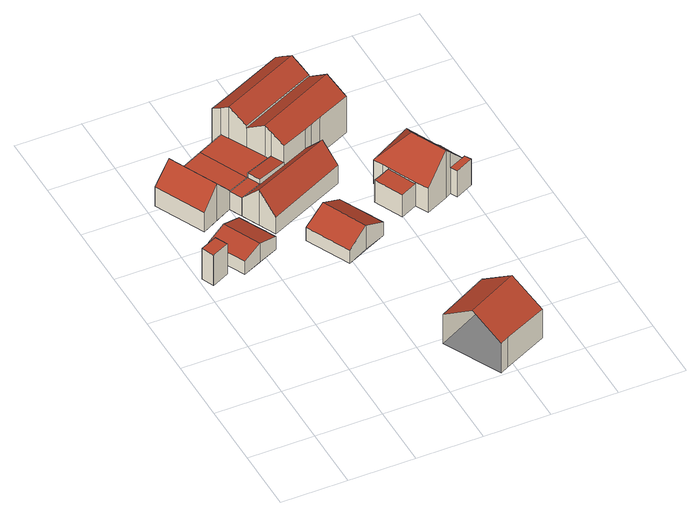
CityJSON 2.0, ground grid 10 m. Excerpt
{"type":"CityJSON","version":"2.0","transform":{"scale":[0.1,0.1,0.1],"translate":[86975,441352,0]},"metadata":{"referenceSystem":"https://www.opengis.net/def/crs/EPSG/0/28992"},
"CityObjects":{
"building1":{"type":"Building","attributes":{"TerrainHeight":-1,"bron_geo":"Lidar 15-30 punten - nov. 2008","bron_tex":"UltraCAM-X 10cm juni 2008","status":"1","voll_tex":"complete"},"geometry":[{"type":"MultiSurface","lod":"2","boundaries":[[[0,1,2,3,4]],[[5,6,7,8,9]],[[3,7,6,4]],[[2,8,7,3]],[[1,9,8,2]],[[0,5,9,1]],[[4,6,5,0]]],"semantics":{"surfaces":[{"type":"RoofSurface"},{"type":"GroundSurface"},{"type":"WallSurface"}],"values":[0,1,2,2,2,2,2]}}]},
"building2":{"type":"Building","attributes":{"TerrainHeight":-1.23,"bron_geo":"Lidar 15-30 punten - nov. 2008","bron_tex":"UltraCAM-X 10cm juni 2008","status":"1","voll_tex":"complete"},"geometry":[{"type":"MultiSurface","lod":"2","boundaries":[[[10,11,12,13]],[[11,14,15,12]],[[16,17,18,19]],[[12,20,19,13]],[[10,18,21,11]],[[13,19,18,10]],[[15,16,20,12]],[[14,17,16,15]],[[11,21,17,14]]],"semantics":{"surfaces":[{"type":"RoofSurface"},{"type":"GroundSurface"},{"type":"WallSurface"}],"values":[0,0,1,2,2,2,2,2,2]}}]},
"building3":{"type":"Building","attributes":{"TerrainHeight":-1.32,"bron_geo":"Lidar 15-30 punten - nov. 2008","bron_tex":"UltraCAM-X 10cm juni 2008","status":"1","voll_tex":"complete"},"geometry":[{"type":"MultiSurface","lod":"2","boundaries":[[[22,23,24,25]],[[26,22,25,27]],[[28,29,30,31]],[[32,33,34,35,36]],[[30,34,37,31]],[[24,37,38,25]],[[23,28,31,24]],[[22,39,36,23]],[[25,38,33,27]],[[26,32,39,22]],[[27,33,32,26]]],"semantics":{"surfaces":[{"type":"RoofSurface"},{"type":"GroundSurface"},{"type":"WallSurface"}],"values":[0,0,0,1,2,2,2,2,2,2,2]}}]},
"building4":{"type":"Building","attributes":{"TerrainHeight":-1.23,"bron_geo":"Lidar 15-30 punten - nov. 2008","bron_tex":"UltraCAM-X 10cm juni 2008","status":"1","voll_tex":"complete"},"geometry":[{"type":"MultiSurface","lod":"2","boundaries":[[[40,41,42,43]],[[41,44,45,42]],[[46,47,48,49]],[[42,50,48,43]],[[40,47,51,41]],[[43,48,47,40]],[[45,49,50,42]],[[44,46,49,45]],[[41,51,46,44]]],"semantics":{"surfaces":[{"type":"RoofSurface"},{"type":"GroundSurface"},{"type":"WallSurface"}],"values":[0,0,1,2,2,2,2,2,2]}}]},
"building5":{"type":"Building","attributes":{"TerrainHeight":-1.15,"bron_geo":"Lidar 15-30 punten - nov. 2008","bron_tex":"UltraCAM-X 10cm juni 2008","status":"1","voll_tex":"complete"},"geometry":[{"type":"MultiSurface","lod":"2","boundaries":[[[52,53,54,55,56]],[[56,55,57,58]],[[59,60,61,62,63]],[[54,60,64,55]],[[53,61,60,54]],[[52,62,61,53]],[[57,59,63,58]],[[55,64,59,57]]],"semantics":{"surfaces":[{"type":"RoofSurface"},{"type":"GroundSurface"},{"type":"WallSurface"}],"values":[0,0,1,2,2,2,2,2]}}]},
"building6":{"type":"Building","attributes":{"TerrainHeight":-1.38,"bron_geo":"Lidar 15-30 punten - nov. 2008","bron_tex":"UltraCAM-X 10cm juni 2008","status":"1","voll_tex":"complete"},"geometry":[{"type":"MultiSurface","lod":"2","boundaries":[[[65,66,67,68,69]],[[70,69,68,71,72,73,74,75]],[[76,77,78,79]],[[80,81,82,83]],[[84,85,86,87]],[[29,88,89,90,30]],[[91,92,93,94,80]],[[95,96,92,91]],[[97,98,99,100]],[[101,102,103,104,105,98,97]],[[106,107,108,109,110,36,35,34,111,112,113,114,115,116,117,118,119,120]],[[67,76,121,68]],[[66,122,119,67]],[[65,100,99,66]],[[69,123,89,65]],[[74,113,112,75]],[[73,114,113,74]],[[72,115,114,73]],[[71,116,115,72]],[[68,121,79,71]],[[70,90,123,69]],[[75,112,111,70]],[[78,117,116,79]],[[77,118,117,78]],[[76,119,118,77]],[[82,29,28,83]],[[80,124,125,81]],[[83,36,124,80]],[[86,88,29,87]],[[84,125,126,85]],[[87,82,81,84]],[[90,111,34,30]],[[94,126,124,80]],[[92,127,108,93]],[[80,124,128,91]],[[96,109,127,92]],[[95,110,109,96]],[[91,128,110,95]],[[98,129,122,99]],[[100,89,130,97]],[[105,120,129,98]],[[104,106,120,105]],[[103,107,106,104]],[[102,108,107,103]],[[101,94,93,102]],[[97,130,88,131]],[[131,86,85,101]]],"semantics":{"surfaces":[{"type":"RoofSurface"},{"type":"GroundSurface"},{"type":"WallSurface"}],"values":[0,0,0,0,0,0,0,0,0,0,1,2,2,2,2,2,2,2,2,2,2,2,2,2,2,2,2,2,2,2,2,2,2,2,2,2,2,2,2,2,2,2,2,2,2,2,2]}}]},
"building7":{"type":"Building","attributes":{"TerrainHeight":-1.28,"bron_geo":"Lidar 15-30 punten - nov. 2008","bron_tex":"UltraCAM-X 10cm juni 2008","status":"1","voll_tex":"complete"},"geometry":[{"type":"MultiSurface","lod":"2","boundaries":[[[132,133,134,135,136]],[[137,138,139,140,141,142,143]],[[141,144,145,146,147,148,149,150,142]],[[142,150,143]],[[151,152,153,154]],[[155,156,157,158,159,160,161,162,163,164,165,166,167,168,169,170]],[[135,164,163,136]],[[134,165,164,135]],[[132,162,161,133]],[[136,163,162,132]],[[140,160,171,141]],[[139,161,160,140]],[[138,134,133,139]],[[137,166,165,138]],[[143,167,166,137]],[[149,169,168,150]],[[148,170,169,149]],[[147,172,170,148]],[[146,155,172,147]],[[145,156,155,146]],[[144,154,173]],[[141,171,159,144]],[[150,168,167,143]],[[153,145,173]],[[152,157,156,153]],[[151,158,157,152]],[[154,159,158,151]]],"semantics":{"surfaces":[{"type":"RoofSurface"},{"type":"GroundSurface"},{"type":"WallSurface"}],"values":[0,0,0,0,0,1,2,2,2,2,2,2,2,2,2,2,2,2,2,2,2,2,2,2,2,2,2]}}]}
},
"vertices":[
[13,331,53],[14,331,53],[40,343,53],[31,362,53],[5,350,53],[13,331,0],[5,350,0],[31,362,0],[40,343,0],[14,331,0],
[60,332,23],[89,346,33],[63,402,33],[34,388,23],[119,359,23],[92,415,23],[92,415,0],[119,359,0],[60,332,0],[34,388,0],[63,402,0],[89,346,0],
[75,446,65],[100,459,33],[67,532,32],[40,520,65],[50,433,33],[14,509,33],[100,459,30],[134,474,30],[100,548,30],[67,532,30],[50,433,0],[14,509,0],[100,548,0],[134,474,0],[100,459,0],[67,532,0],[40,520,0],[75,446,0],
[195,291,23],[227,307,42],[196,374,42],[163,358,23],[260,322,23],[228,389,23],[260,322,0],[195,291,0],[163,358,0],[228,389,0],[196,374,0],[227,307,0],
[278,4,52],[291,11,52],[358,43,51],[335,88,84],[257,48,84],[312,132,52],[235,92,51],[312,132,0],[358,43,0],[291,11,0],[278,4,0],[235,92,0],[335,88,0],
[160,531,67],[280,587,67],[274,600,76],[268,613,85],[147,557,85],[141,568,77],[261,629,74],[256,638,67],[191,608,67],[165,596,67],[135,583,67],[274,600,66],[278,608,66],[269,628,66],[261,629,66],[109,440,31],[143,455,31],[134,474,31],[100,459,31],[143,455,39],[188,475,36],[178,494,36],[134,474,39],[178,494,30],[160,531,30],[141,568,30],[121,414,61],[241,467,61],[229,493,31],[188,475,31],[133,387,29],[252,442,32],[174,503,85],[293,559,85],[280,587,64],[160,531,64],[188,475,65],[229,493,64],[241,499,64],[257,506,64],[307,529,64],[257,506,0],[241,499,0],[229,493,0],[252,442,0],[133,387,0],[141,568,0],[135,583,0],[165,596,0],[191,608,0],[256,638,0],[261,629,0],[269,628,0],[278,608,0],[274,600,0],[307,529,0],[268,613,66],[280,587,0],[147,557,30],[109,440,0],[143,455,0],[188,475,0],[241,467,0],[121,414,0],[293,559,0],[174,503,30],[178,494,79],
[299,344,39],[324,356,39],[305,399,39],[289,391,39],[279,387,39],[301,407,42],[305,399,42],[324,356,42],[334,337,42],[368,353,83],[343,406,83],[294,421,42],[377,358,72],[404,371,40],[407,372,37],[398,391,37],[388,413,37],[379,408,47],[358,452,48],[382,348,46],[409,361,46],[404,371,46],[377,358,46],[407,372,0],[404,371,0],[409,361,0],[382,348,0],[377,358,0],[334,337,0],[324,356,0],[299,344,0],[279,387,0],[289,391,0],[305,399,0],[301,407,0],[294,421,0],[358,452,0],[379,408,0],[388,413,0],[368,353,0],[398,391,0],[399,368,46]
]}
